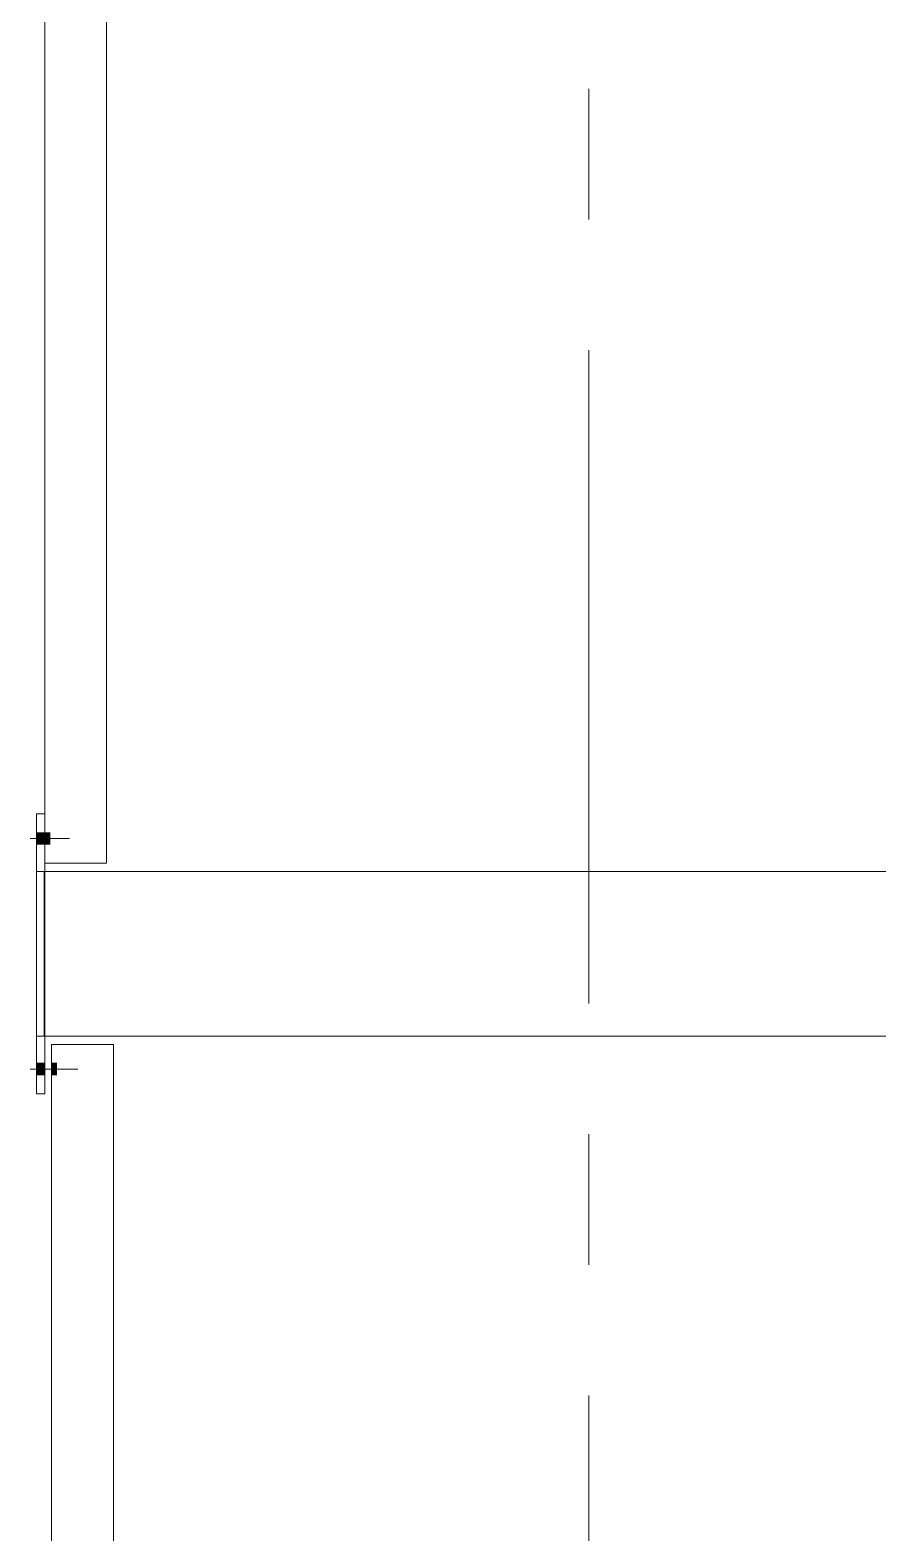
# Model space of a CAD drawing. Header units: millimetres. Extents: x -220592 to 404889, y -217665 to 38245.
# Drawn here: x -995.49 to -985.19, y -1344.93 to -1326.67 of the extents above; entities that cross this region are included whole.
import ezdxf

# ---------------------------------------------------------------- set-up
doc = ezdxf.new("R2010")
doc.units = ezdxf.units.MM
doc.linetypes.add('XKITLINE00', pattern=[0])
doc.layers.add('000 - 0_HIDE_OBJ_FRAMING_DEF_SUB_1', color=7, linetype='Continuous')
doc.layers.add('S-GRID', color=7, linetype='Continuous', lineweight=0)

# ---------------------------------------------------------------- blocks, each defined once
blk = doc.blocks.new('*A13469')
at = {"layer": 'S-GRID', "color": 7, "linetype": 'XKITLINE00', "lineweight": 0}
for p, q in [((-177.593349, 80.108905), (-177.593349, 81.696405)), ((-177.593349, 70.583905), (-177.593349, 78.521405)), ((-177.593349, 67.408905), (-177.593349, 68.996405)), ((-177.593349, 57.883905), (-177.593349, 65.821405))]:
    blk.add_line(p, q, dxfattribs=at)
blk = doc.blocks.new('*A13715')
at = {"layer": '000 - 0_HIDE_OBJ_FRAMING_DEF_SUB_1', "color": 7, "linetype": 'XKITLINE00', "lineweight": 0}
for p, q in [((-183.453349, 85.088511), (-184.203349, 85.088511)), ((-184.203349, 85.088511), (-184.203349, 72.288511)), ((-183.453349, 85.088511), (-183.453349, 72.288511)), ((-183.453349, 72.288511), (-184.203349, 72.288511))]:
    blk.add_line(p, q, dxfattribs=at)
blk = doc.blocks.new('*A13770')
at = {"layer": '000 - 0_HIDE_OBJ_FRAMING_DEF_SUB_1', "color": 7, "linetype": 'XKITLINE00', "lineweight": 0}
for p, q in [((-183.370549, 70.088511), (-184.120549, 70.088511)), ((-184.120549, 70.088511), (-184.120549, 51.974811)), ((-183.370549, 70.088511), (-183.370549, 51.974811)), ((-183.370549, 51.974811), (-184.120549, 51.974811))]:
    blk.add_line(p, q, dxfattribs=at)
blk = doc.blocks.new('*A13771')
at = {"layer": '000 - 0_HIDE_OBJ_FRAMING_DEF_SUB_1', "color": 7, "linetype": 'XKITLINE00', "lineweight": 0}
for p, q in [((-184.203349, 72.888511), (-184.303349, 72.888511)), ((-184.303349, 72.888511), (-184.303349, 69.488511)), ((-184.303349, 72.188511), (-184.203349, 72.188511)), ((-184.203349, 72.288511), (-184.203349, 69.488511)), ((-184.203349, 70.188511), (-184.303349, 70.188511)), ((-184.203349, 69.488511), (-184.303349, 69.488511))]:
    blk.add_line(p, q, dxfattribs=at)
blk = doc.blocks.new('*A13772')
at = {"layer": '000 - 0_HIDE_OBJ_FRAMING_DEF_SUB_1', "color": 7, "linetype": 'XKITLINE00', "lineweight": 0}
for p, q in [((-184.211249, 72.188511), (-173.073106, 72.188511)), ((-184.211249, 70.188511), (-184.211249, 72.188511)), ((-173.058105, 72.188511), (-172.447081, 72.188511)), ((-171.658652, 72.188511), (-171.153365, 72.188511)), ((-184.211249, 70.188511), (-173.071965, 70.188511)), ((-173.050284, 70.188511), (-172.395007, 70.188511)), ((-171.658652, 70.188511), (-171.153365, 70.188511))]:
    blk.add_line(p, q, dxfattribs=at)
blk = doc.blocks.new('*A13773')
at = {"layer": '000 - 0_HIDE_OBJ_FRAMING_DEF_SUB_1'}
for points in [[(-184.203, 72.519), (-184.303, 72.519), (-184.303, 72.659), (-184.203, 72.659)], [(-184.203, 72.519), (-184.303, 72.519), (-184.303, 72.659), (-184.203, 72.659)], [(-184.138, 72.519), (-184.203, 72.519), (-184.203, 72.659), (-184.138, 72.659)], [(-184.138, 72.519), (-184.203, 72.519), (-184.203, 72.659), (-184.138, 72.659)]]:
    blk.add_hatch(color=7, dxfattribs=at).paths.add_polyline_path(points, flags=17)
at = {"layer": '000 - 0_HIDE_OBJ_FRAMING_DEF_SUB_1', "color": 7, "linetype": 'XKITLINE00', "lineweight": 0}
for p, q in [((-184.383, 72.589), (-183.903, 72.589)), ((-184.383, 72.589), (-183.903, 72.589)), ((-184.303, 72.659), (-184.203, 72.659)), ((-184.303, 72.659), (-184.203, 72.659)), ((-184.303, 72.519), (-184.203, 72.519)), ((-184.303, 72.519), (-184.203, 72.519)), ((-184.203, 72.659), (-184.138, 72.659)), ((-184.203, 72.659), (-184.138, 72.659)), ((-184.203, 72.519), (-184.138, 72.519)), ((-184.203, 72.519), (-184.138, 72.519))]:
    blk.add_line(p, q, dxfattribs=at)
blk = doc.blocks.new('*A13774')
at = {"layer": '000 - 0_HIDE_OBJ_FRAMING_DEF_SUB_1'}
for points in [[(-184.303, 69.859), (-184.203, 69.859), (-184.203, 69.719), (-184.303, 69.719)], [(-184.303, 69.859), (-184.203, 69.859), (-184.203, 69.719), (-184.303, 69.719)], [(-184.121, 69.859), (-184.056, 69.859), (-184.056, 69.719), (-184.121, 69.719)], [(-184.121, 69.859), (-184.056, 69.859), (-184.056, 69.719), (-184.121, 69.719)]]:
    blk.add_hatch(color=7, dxfattribs=at).paths.add_polyline_path(points, flags=17)
at = {"layer": '000 - 0_HIDE_OBJ_FRAMING_DEF_SUB_1', "color": 7, "linetype": 'XKITLINE00', "lineweight": 0}
for p, q in [((-184.383, 69.789), (-183.803, 69.789)), ((-184.383, 69.789), (-183.803, 69.789)), ((-184.303, 69.859), (-184.203, 69.859)), ((-184.303, 69.859), (-184.203, 69.859)), ((-184.121, 69.859), (-184.056, 69.859)), ((-184.121, 69.859), (-184.056, 69.859)), ((-184.303, 69.719), (-184.203, 69.719)), ((-184.303, 69.719), (-184.203, 69.719)), ((-184.121, 69.719), (-184.056, 69.719)), ((-184.121, 69.719), (-184.056, 69.719))]:
    blk.add_line(p, q, dxfattribs=at)

msp = doc.modelspace()

# ---------------------------------------------------------------- block references
at = {"color": 7, "lineweight": 0}
for name in ['*A13469', '*A13715', '*A13771', '*A13773', '*A13772', '*A13770', '*A13774']:
    msp.add_blockref(name, (-811.109, -1409.08), dxfattribs=at)

doc.saveas('drawing.dxf')
